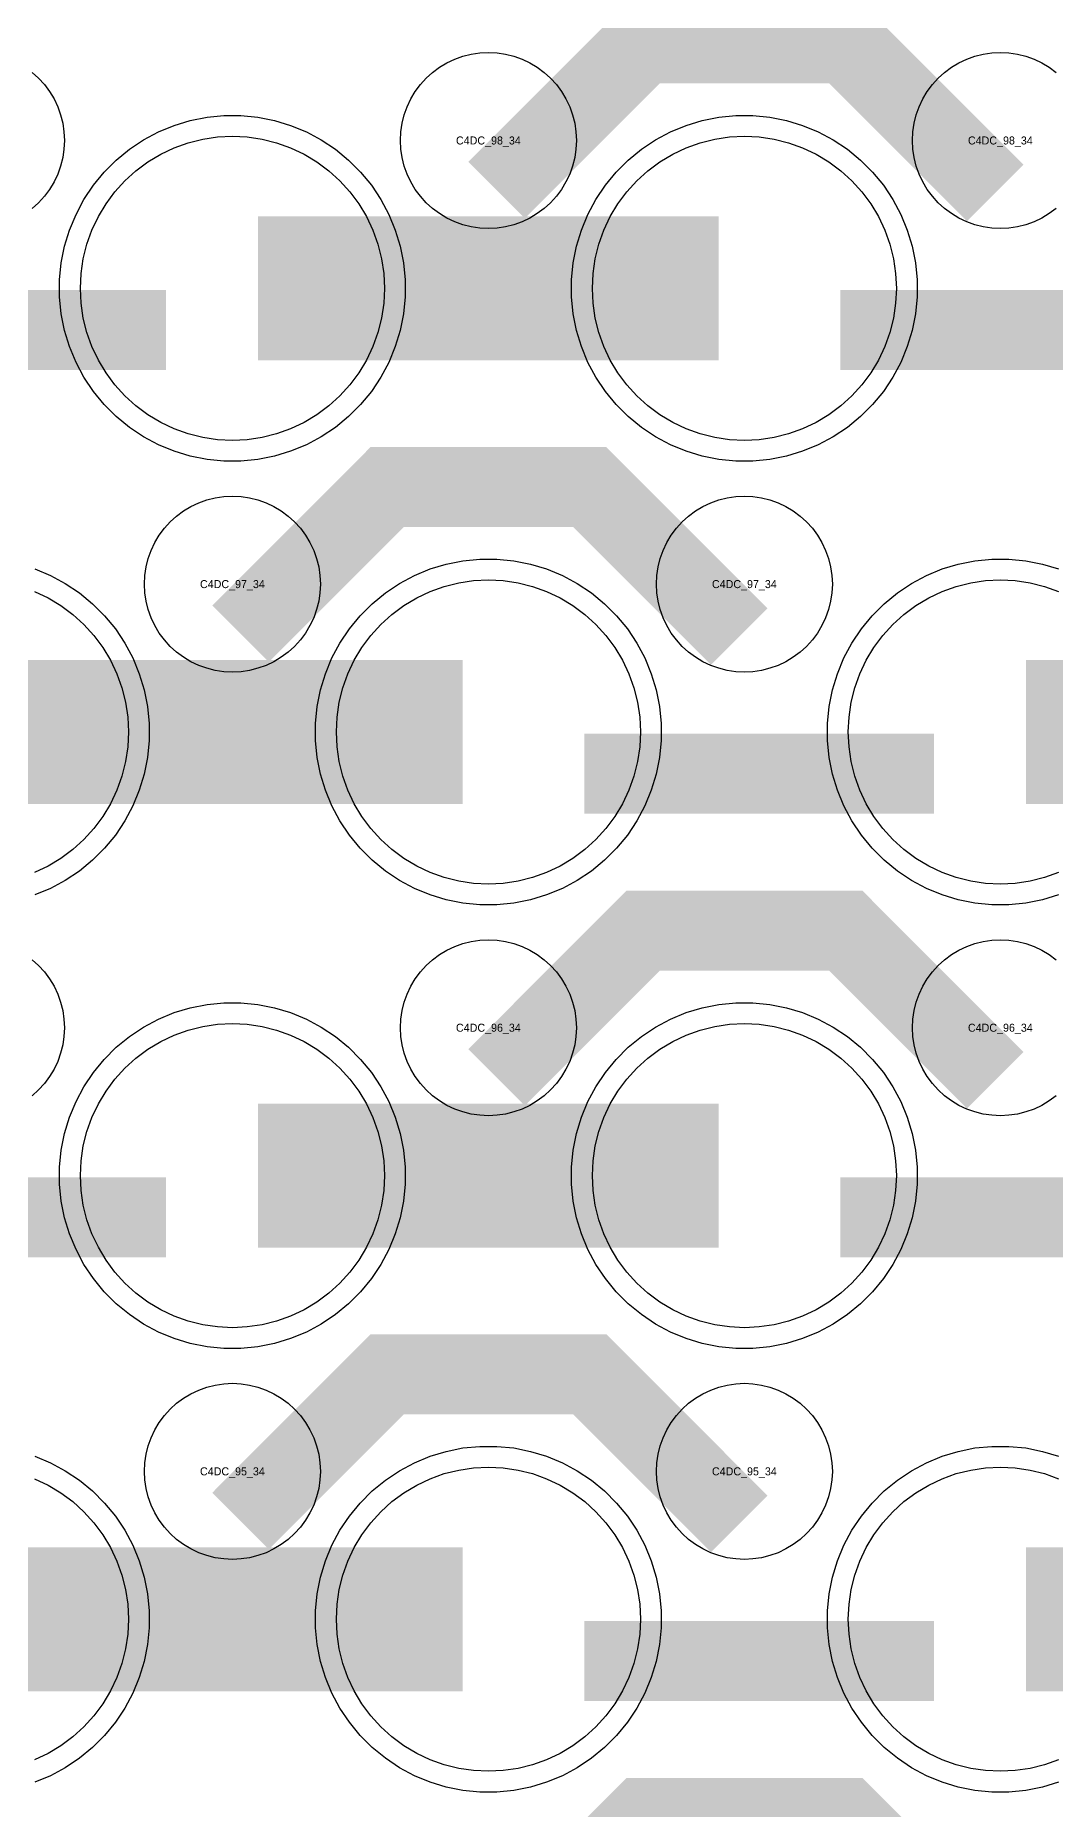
# Model space of a CAD drawing. Extents: x -11880 to 11880, y -14992 to 14992.
# Drawn here: x -1182 to -863, y -1735 to -1181 of the extents above; entities that cross this region are included whole.
import ezdxf
from ezdxf.enums import TextEntityAlignment as Align

# ---------------------------------------------------------------- set-up
doc = ezdxf.new("R2010")
doc.units = 0
doc.header["$MEASUREMENT"] = 0
for name, color, linetype in [('GDS_775_DT_237', 138, 'CONTINUOUS'), ('RDL1_FS', 34, 'CONTINUOUS'), ('RDL_BS', 160, 'CONTINUOUS')]:
    doc.layers.add(name, color=color, linetype=linetype)

msp = doc.modelspace()

# ---------------------------------------------------------------- linework, layer by layer
at = {"layer": 'RDL1_FS'}
for points in [[(-1120, -1307.794), (-1124.657, -1307.565), (-1129.268, -1306.881), (-1133.791, -1305.749), (-1138.181, -1304.177), (-1142.395, -1302.185), (-1146.395, -1299.787), (-1150.14, -1297.009), (-1153.594, -1293.879), (-1156.724, -1290.425), (-1159.502, -1286.68), (-1161.9, -1282.68), (-1163.892, -1278.466), (-1165.464, -1274.076), (-1166.596, -1269.553), (-1167.28, -1264.942), (-1167.509, -1260.285), (-1167.28, -1255.628), (-1166.596, -1251.017), (-1165.464, -1246.494), (-1163.892, -1242.104), (-1161.9, -1237.89), (-1159.502, -1233.89), (-1156.724, -1230.145), (-1153.594, -1226.691), (-1150.14, -1223.561), (-1146.395, -1220.783), (-1142.395, -1218.385), (-1138.181, -1216.393), (-1133.791, -1214.821), (-1129.268, -1213.689), (-1124.657, -1213.005), (-1120, -1212.776), (-1115.343, -1213.005), (-1110.732, -1213.689), (-1106.209, -1214.821), (-1101.819, -1216.393), (-1097.605, -1218.385), (-1093.605, -1220.783), (-1089.86, -1223.561), (-1086.406, -1226.691), (-1083.276, -1230.145), (-1080.498, -1233.89), (-1078.1, -1237.89), (-1076.108, -1242.104), (-1074.536, -1246.494), (-1073.404, -1251.017), (-1072.72, -1255.628), (-1072.491, -1260.285), (-1072.72, -1264.942), (-1073.404, -1269.553), (-1074.536, -1274.076), (-1076.108, -1278.466), (-1078.1, -1282.68), (-1080.498, -1286.68), (-1083.276, -1290.425), (-1086.406, -1293.879), (-1089.86, -1297.009), (-1093.605, -1299.787), (-1097.605, -1302.185), (-1101.819, -1304.177), (-1106.209, -1305.749), (-1110.732, -1306.881), (-1115.343, -1307.565)], [(-960, -1307.794), (-964.657, -1307.565), (-969.268, -1306.881), (-973.791, -1305.749), (-978.181, -1304.177), (-982.395, -1302.185), (-986.395, -1299.787), (-990.14, -1297.009), (-993.594, -1293.879), (-996.724, -1290.425), (-999.502, -1286.68), (-1001.9, -1282.68), (-1003.892, -1278.466), (-1005.464, -1274.076), (-1006.596, -1269.553), (-1007.28, -1264.942), (-1007.509, -1260.285), (-1007.28, -1255.628), (-1006.596, -1251.017), (-1005.464, -1246.494), (-1003.892, -1242.104), (-1001.9, -1237.89), (-999.502, -1233.89), (-996.724, -1230.145), (-993.594, -1226.691), (-990.14, -1223.561), (-986.395, -1220.783), (-982.395, -1218.385), (-978.181, -1216.393), (-973.791, -1214.821), (-969.268, -1213.689), (-964.657, -1213.005), (-960, -1212.776), (-955.343, -1213.005), (-950.732, -1213.689), (-946.209, -1214.821), (-941.819, -1216.393), (-937.605, -1218.385), (-933.605, -1220.783), (-929.86, -1223.561), (-926.406, -1226.691), (-923.276, -1230.145), (-920.498, -1233.89), (-918.1, -1237.89), (-916.108, -1242.104), (-914.536, -1246.494), (-913.404, -1251.017), (-912.72, -1255.628), (-912.491, -1260.285), (-912.72, -1264.942), (-913.404, -1269.553), (-914.536, -1274.076), (-916.108, -1278.466), (-918.1, -1282.68), (-920.498, -1286.68), (-923.276, -1290.425), (-926.406, -1293.879), (-929.86, -1297.009), (-933.605, -1299.787), (-937.605, -1302.185), (-941.819, -1304.177), (-946.209, -1305.749), (-950.732, -1306.881), (-955.343, -1307.565)], [(-1040, -1446.359), (-1044.657, -1446.13), (-1049.268, -1445.446), (-1053.791, -1444.314), (-1058.181, -1442.742), (-1062.395, -1440.75), (-1066.395, -1438.352), (-1070.14, -1435.574), (-1073.594, -1432.444), (-1076.724, -1428.99), (-1079.502, -1425.245), (-1081.9, -1421.245), (-1083.892, -1417.031), (-1085.464, -1412.641), (-1086.596, -1408.118), (-1087.28, -1403.507), (-1087.509, -1398.85), (-1087.28, -1394.193), (-1086.596, -1389.582), (-1085.464, -1385.059), (-1083.892, -1380.669), (-1081.9, -1376.455), (-1079.502, -1372.455), (-1076.724, -1368.71), (-1073.594, -1365.256), (-1070.14, -1362.126), (-1066.395, -1359.348), (-1062.395, -1356.95), (-1058.181, -1354.958), (-1053.791, -1353.386), (-1049.268, -1352.254), (-1044.657, -1351.57), (-1040, -1351.341), (-1035.343, -1351.57), (-1030.732, -1352.254), (-1026.209, -1353.386), (-1021.819, -1354.958), (-1017.605, -1356.95), (-1013.605, -1359.348), (-1009.86, -1362.126), (-1006.406, -1365.256), (-1003.276, -1368.71), (-1000.498, -1372.455), (-998.1, -1376.455), (-996.108, -1380.669), (-994.536, -1385.059), (-993.404, -1389.582), (-992.72, -1394.193), (-992.491, -1398.85), (-992.72, -1403.507), (-993.404, -1408.118), (-994.536, -1412.641), (-996.108, -1417.031), (-998.1, -1421.245), (-1000.498, -1425.245), (-1003.276, -1428.99), (-1006.406, -1432.444), (-1009.86, -1435.574), (-1013.605, -1438.352), (-1017.605, -1440.75), (-1021.819, -1442.742), (-1026.209, -1444.314), (-1030.732, -1445.446), (-1035.343, -1446.13)], [(-1120, -1584.924), (-1124.657, -1584.695), (-1129.268, -1584.011), (-1133.791, -1582.879), (-1138.181, -1581.307), (-1142.395, -1579.315), (-1146.395, -1576.917), (-1150.14, -1574.139), (-1153.594, -1571.009), (-1156.724, -1567.555), (-1159.502, -1563.81), (-1161.9, -1559.81), (-1163.892, -1555.596), (-1165.464, -1551.206), (-1166.596, -1546.683), (-1167.28, -1542.072), (-1167.509, -1537.415), (-1167.28, -1532.758), (-1166.596, -1528.147), (-1165.464, -1523.624), (-1163.892, -1519.234), (-1161.9, -1515.02), (-1159.502, -1511.02), (-1156.724, -1507.275), (-1153.594, -1503.821), (-1150.14, -1500.691), (-1146.395, -1497.913), (-1142.395, -1495.515), (-1138.181, -1493.523), (-1133.791, -1491.951), (-1129.268, -1490.819), (-1124.657, -1490.135), (-1120, -1489.906), (-1115.343, -1490.135), (-1110.732, -1490.819), (-1106.209, -1491.951), (-1101.819, -1493.523), (-1097.605, -1495.515), (-1093.605, -1497.913), (-1089.86, -1500.691), (-1086.406, -1503.821), (-1083.276, -1507.275), (-1080.498, -1511.02), (-1078.1, -1515.02), (-1076.108, -1519.234), (-1074.536, -1523.624), (-1073.404, -1528.147), (-1072.72, -1532.758), (-1072.491, -1537.415), (-1072.72, -1542.072), (-1073.404, -1546.683), (-1074.536, -1551.206), (-1076.108, -1555.596), (-1078.1, -1559.81), (-1080.498, -1563.81), (-1083.276, -1567.555), (-1086.406, -1571.009), (-1089.86, -1574.139), (-1093.605, -1576.917), (-1097.605, -1579.315), (-1101.819, -1581.307), (-1106.209, -1582.879), (-1110.732, -1584.011), (-1115.343, -1584.695)], [(-960, -1584.924), (-964.657, -1584.695), (-969.268, -1584.011), (-973.791, -1582.879), (-978.181, -1581.307), (-982.395, -1579.315), (-986.395, -1576.917), (-990.14, -1574.139), (-993.594, -1571.009), (-996.724, -1567.555), (-999.502, -1563.81), (-1001.9, -1559.81), (-1003.892, -1555.596), (-1005.464, -1551.206), (-1006.596, -1546.683), (-1007.28, -1542.072), (-1007.509, -1537.415), (-1007.28, -1532.758), (-1006.596, -1528.147), (-1005.464, -1523.624), (-1003.892, -1519.234), (-1001.9, -1515.02), (-999.502, -1511.02), (-996.724, -1507.275), (-993.594, -1503.821), (-990.14, -1500.691), (-986.395, -1497.913), (-982.395, -1495.515), (-978.181, -1493.523), (-973.791, -1491.951), (-969.268, -1490.819), (-964.657, -1490.135), (-960, -1489.906), (-955.343, -1490.135), (-950.732, -1490.819), (-946.209, -1491.951), (-941.819, -1493.523), (-937.605, -1495.515), (-933.605, -1497.913), (-929.86, -1500.691), (-926.406, -1503.821), (-923.276, -1507.275), (-920.498, -1511.02), (-918.1, -1515.02), (-916.108, -1519.234), (-914.536, -1523.624), (-913.404, -1528.147), (-912.72, -1532.758), (-912.491, -1537.415), (-912.72, -1542.072), (-913.404, -1546.683), (-914.536, -1551.206), (-916.108, -1555.596), (-918.1, -1559.81), (-920.498, -1563.81), (-923.276, -1567.555), (-926.406, -1571.009), (-929.86, -1574.139), (-933.605, -1576.917), (-937.605, -1579.315), (-941.819, -1581.307), (-946.209, -1582.879), (-950.732, -1584.011), (-955.343, -1584.695)], [(-1040, -1723.489), (-1044.657, -1723.26), (-1049.268, -1722.576), (-1053.791, -1721.444), (-1058.181, -1719.872), (-1062.395, -1717.88), (-1066.395, -1715.482), (-1070.14, -1712.704), (-1073.594, -1709.574), (-1076.724, -1706.12), (-1079.502, -1702.375), (-1081.9, -1698.375), (-1083.892, -1694.161), (-1085.464, -1689.771), (-1086.596, -1685.248), (-1087.28, -1680.637), (-1087.509, -1675.98), (-1087.28, -1671.323), (-1086.596, -1666.712), (-1085.464, -1662.189), (-1083.892, -1657.799), (-1081.9, -1653.585), (-1079.502, -1649.585), (-1076.724, -1645.84), (-1073.594, -1642.386), (-1070.14, -1639.256), (-1066.395, -1636.478), (-1062.395, -1634.08), (-1058.181, -1632.088), (-1053.791, -1630.516), (-1049.268, -1629.384), (-1044.657, -1628.7), (-1040, -1628.471), (-1035.343, -1628.7), (-1030.732, -1629.384), (-1026.209, -1630.516), (-1021.819, -1632.088), (-1017.605, -1634.08), (-1013.605, -1636.478), (-1009.86, -1639.256), (-1006.406, -1642.386), (-1003.276, -1645.84), (-1000.498, -1649.585), (-998.1, -1653.585), (-996.108, -1657.799), (-994.536, -1662.189), (-993.404, -1666.712), (-992.72, -1671.323), (-992.491, -1675.98), (-992.72, -1680.637), (-993.404, -1685.248), (-994.536, -1689.771), (-996.108, -1694.161), (-998.1, -1698.375), (-1000.498, -1702.375), (-1003.276, -1706.12), (-1006.406, -1709.574), (-1009.86, -1712.704), (-1013.605, -1715.482), (-1017.605, -1717.88), (-1021.819, -1719.872), (-1026.209, -1721.444), (-1030.732, -1722.576), (-1035.343, -1723.26)]]:
    msp.add_lwpolyline(points, close=True, dxfattribs=at)
for points in [[(-1111.998, -1260.285, 45, 45, 0), (-1039.998, -1260.285, 45, 45, 0)], [(-1039.998, -1260.285, 45, 45, 0), (-967.998, -1260.285, 45, 45, 0)], [(-1191.998, -1398.85, 45, 45, 0), (-1119.998, -1398.85, 45, 45, 0)], [(-1119.998, -1398.85, 45, 45, 0), (-1047.998, -1398.85, 45, 45, 0)], [(-871.998, -1398.85, 45, 45, 0), (-799.998, -1398.85, 45, 45, 0)], [(-1111.998, -1537.415, 45, 45, 0), (-1039.998, -1537.415, 45, 45, 0)], [(-1039.998, -1537.415, 45, 45, 0), (-967.998, -1537.415, 45, 45, 0)], [(-1191.998, -1675.98, 45, 45, 0), (-1119.998, -1675.98, 45, 45, 0)], [(-1119.998, -1675.98, 45, 45, 0), (-1047.998, -1675.98, 45, 45, 0)], [(-871.998, -1675.98, 45, 45, 0), (-799.998, -1675.98, 45, 45, 0)]]:
    msp.add_lwpolyline(points, format="xyseb", dxfattribs=at)
for points in [[(-861.819, -1442.742), (-866.209, -1444.314), (-870.732, -1445.446), (-875.343, -1446.13), (-880, -1446.359), (-884.657, -1446.13), (-889.268, -1445.446), (-893.791, -1444.314), (-898.181, -1442.742), (-902.395, -1440.75), (-906.395, -1438.352), (-910.14, -1435.574), (-913.594, -1432.444), (-916.724, -1428.99), (-919.502, -1425.245), (-921.9, -1421.245), (-923.892, -1417.031), (-925.464, -1412.641), (-926.596, -1408.118), (-927.28, -1403.507), (-927.509, -1398.85), (-927.28, -1394.193), (-926.596, -1389.582), (-925.464, -1385.059), (-923.892, -1380.669), (-921.9, -1376.455), (-919.502, -1372.455), (-916.724, -1368.71), (-913.594, -1365.256), (-910.14, -1362.126), (-906.395, -1359.348), (-902.395, -1356.95), (-898.181, -1354.958), (-893.791, -1353.386), (-889.268, -1352.254), (-884.657, -1351.57), (-880, -1351.341), (-875.343, -1351.57), (-870.732, -1352.254), (-866.209, -1353.386), (-861.819, -1354.958)], [(-1181.819, -1354.958), (-1177.605, -1356.95), (-1173.605, -1359.348), (-1169.86, -1362.126), (-1166.406, -1365.256), (-1163.276, -1368.71), (-1160.498, -1372.455), (-1158.1, -1376.455), (-1156.108, -1380.669), (-1154.536, -1385.059), (-1153.404, -1389.582), (-1152.72, -1394.193), (-1152.491, -1398.85), (-1152.72, -1403.507), (-1153.404, -1408.118), (-1154.536, -1412.641), (-1156.108, -1417.031), (-1158.1, -1421.245), (-1160.498, -1425.245), (-1163.276, -1428.99), (-1166.406, -1432.444), (-1169.86, -1435.574), (-1173.605, -1438.352), (-1177.605, -1440.75), (-1181.819, -1442.742)], [(-861.819, -1719.872), (-866.209, -1721.444), (-870.732, -1722.576), (-875.343, -1723.26), (-880, -1723.489), (-884.657, -1723.26), (-889.268, -1722.576), (-893.791, -1721.444), (-898.181, -1719.872), (-902.395, -1717.88), (-906.395, -1715.482), (-910.14, -1712.704), (-913.594, -1709.574), (-916.724, -1706.12), (-919.502, -1702.375), (-921.9, -1698.375), (-923.892, -1694.161), (-925.464, -1689.771), (-926.596, -1685.248), (-927.28, -1680.637), (-927.509, -1675.98), (-927.28, -1671.323), (-926.596, -1666.712), (-925.464, -1662.189), (-923.892, -1657.799), (-921.9, -1653.585), (-919.502, -1649.585), (-916.724, -1645.84), (-913.594, -1642.386), (-910.14, -1639.256), (-906.395, -1636.478), (-902.395, -1634.08), (-898.181, -1632.088), (-893.791, -1630.516), (-889.268, -1629.384), (-884.657, -1628.7), (-880, -1628.471), (-875.343, -1628.7), (-870.732, -1629.384), (-866.209, -1630.516), (-861.819, -1632.088)], [(-1181.819, -1632.088), (-1177.605, -1634.08), (-1173.605, -1636.478), (-1169.86, -1639.256), (-1166.406, -1642.386), (-1163.276, -1645.84), (-1160.498, -1649.585), (-1158.1, -1653.585), (-1156.108, -1657.799), (-1154.536, -1662.189), (-1153.404, -1666.712), (-1152.72, -1671.323), (-1152.491, -1675.98), (-1152.72, -1680.637), (-1153.404, -1685.248), (-1154.536, -1689.771), (-1156.108, -1694.161), (-1158.1, -1698.375), (-1160.498, -1702.375), (-1163.276, -1706.12), (-1166.406, -1709.574), (-1169.86, -1712.704), (-1173.605, -1715.482), (-1177.605, -1717.88), (-1181.819, -1719.872)]]:
    msp.add_lwpolyline(points, dxfattribs=at)
at = {"layer": 'RDL_BS'}
for points in [[(-1037.438, -1229.599, 25, 25, 0), (-991.623, -1183.784, 25, 25, 0), (-958.07, -1183.784, 25, 25, 0)], [(-881.599, -1230.498, 25, 25, 0), (-928.313, -1183.784, 25, 25, 0), (-958.071, -1183.784, 25, 25, 0)], [(-1249.984, -1273.298, 25, 25, 0), (-1140.719, -1273.298, 25, 25, 0)], [(-929.984, -1273.298, 25, 25, 0), (-820.719, -1273.298, 25, 25, 0)], [(-1117.438, -1368.164, 25, 25, 0), (-1071.623, -1322.349, 25, 25, 0), (-1038.07, -1322.349, 25, 25, 0)], [(-961.599, -1369.063, 25, 25, 0), (-1008.313, -1322.349, 25, 25, 0), (-1038.071, -1322.349, 25, 25, 0)], [(-1009.984, -1411.863, 25, 25, 0), (-900.719, -1411.863, 25, 25, 0)], [(-1037.438, -1506.729, 25, 25, 0), (-991.623, -1460.914, 25, 25, 0), (-958.07, -1460.914, 25, 25, 0)], [(-881.599, -1507.628, 25, 25, 0), (-928.313, -1460.914, 25, 25, 0), (-958.071, -1460.914, 25, 25, 0)], [(-1249.984, -1550.428, 25, 25, 0), (-1140.719, -1550.428, 25, 25, 0)], [(-929.984, -1550.428, 25, 25, 0), (-820.719, -1550.428, 25, 25, 0)], [(-1117.438, -1645.294, 25, 25, 0), (-1071.623, -1599.479, 25, 25, 0), (-1038.07, -1599.479, 25, 25, 0)], [(-961.599, -1646.193, 25, 25, 0), (-1008.313, -1599.479, 25, 25, 0), (-1038.071, -1599.479, 25, 25, 0)], [(-1009.984, -1688.993, 25, 25, 0), (-900.719, -1688.993, 25, 25, 0)], [(-1037.438, -1783.854, 25, 25, 0), (-991.623, -1738.039, 25, 25, 0), (-958.07, -1738.039, 25, 25, 0)], [(-881.599, -1784.753, 25, 25, 0), (-928.313, -1738.039, 25, 25, 0), (-958.071, -1738.039, 25, 25, 0)]]:
    msp.add_lwpolyline(points, format="xyseb", dxfattribs=at)
for points in [[(-1040, -1241.591), (-1042.693, -1241.459), (-1045.365, -1241.063), (-1047.984, -1240.406), (-1050.519, -1239.499), (-1052.956, -1238.347), (-1055.28, -1236.954), (-1057.443, -1235.351), (-1059.442, -1233.539), (-1061.254, -1231.54), (-1062.857, -1229.377), (-1064.25, -1227.053), (-1065.402, -1224.616), (-1066.309, -1222.081), (-1066.966, -1219.462), (-1067.362, -1216.79), (-1067.494, -1214.097), (-1067.362, -1211.404), (-1066.966, -1208.732), (-1066.309, -1206.113), (-1065.402, -1203.578), (-1064.25, -1201.141), (-1062.857, -1198.817), (-1061.254, -1196.654), (-1059.442, -1194.655), (-1057.443, -1192.843), (-1055.28, -1191.24), (-1052.956, -1189.847), (-1050.519, -1188.695), (-1047.984, -1187.788), (-1045.365, -1187.131), (-1042.693, -1186.735), (-1040, -1186.603), (-1037.307, -1186.735), (-1034.635, -1187.131), (-1032.016, -1187.788), (-1029.481, -1188.695), (-1027.044, -1189.847), (-1024.72, -1191.24), (-1022.557, -1192.843), (-1020.558, -1194.655), (-1018.746, -1196.654), (-1017.143, -1198.817), (-1015.75, -1201.141), (-1014.598, -1203.578), (-1013.691, -1206.113), (-1013.034, -1208.732), (-1012.638, -1211.404), (-1012.506, -1214.097), (-1012.638, -1216.79), (-1013.034, -1219.462), (-1013.691, -1222.081), (-1014.598, -1224.616), (-1015.75, -1227.053), (-1017.143, -1229.377), (-1018.746, -1231.54), (-1020.558, -1233.539), (-1022.557, -1235.351), (-1024.72, -1236.954), (-1027.044, -1238.347), (-1029.481, -1239.499), (-1032.016, -1240.406), (-1034.635, -1241.063), (-1037.307, -1241.459)], [(-1122.644, -1314.285), (-1127.938, -1313.768), (-1133.165, -1312.722), (-1138.205, -1311.191), (-1143.115, -1309.16), (-1147.777, -1306.668), (-1152.191, -1303.721), (-1156.292, -1300.359), (-1160.074, -1296.577), (-1163.436, -1292.476), (-1166.383, -1288.062), (-1168.875, -1283.4), (-1170.906, -1278.49), (-1172.437, -1273.45), (-1173.483, -1268.223), (-1174, -1262.929), (-1174, -1257.641), (-1173.483, -1252.347), (-1172.437, -1247.12), (-1170.906, -1242.08), (-1168.875, -1237.17), (-1166.383, -1232.508), (-1163.436, -1228.094), (-1160.074, -1223.993), (-1156.292, -1220.211), (-1152.191, -1216.849), (-1147.777, -1213.902), (-1143.115, -1211.41), (-1138.205, -1209.379), (-1133.165, -1207.848), (-1127.938, -1206.802), (-1122.644, -1206.285), (-1117.356, -1206.285), (-1112.062, -1206.802), (-1106.835, -1207.848), (-1101.795, -1209.379), (-1096.885, -1211.41), (-1092.223, -1213.902), (-1087.809, -1216.849), (-1083.708, -1220.211), (-1079.926, -1223.993), (-1076.564, -1228.094), (-1073.617, -1232.508), (-1071.125, -1237.17), (-1069.094, -1242.08), (-1067.563, -1247.12), (-1066.517, -1252.347), (-1066, -1257.641), (-1066, -1262.929), (-1066.517, -1268.223), (-1067.563, -1273.45), (-1069.094, -1278.49), (-1071.125, -1283.4), (-1073.617, -1288.062), (-1076.564, -1292.476), (-1079.926, -1296.577), (-1083.708, -1300.359), (-1087.809, -1303.721), (-1092.223, -1306.668), (-1096.885, -1309.16), (-1101.795, -1311.191), (-1106.835, -1312.722), (-1112.062, -1313.768), (-1117.356, -1314.285)], [(-962.644, -1314.285), (-967.938, -1313.768), (-973.165, -1312.722), (-978.205, -1311.191), (-983.115, -1309.16), (-987.777, -1306.668), (-992.191, -1303.721), (-996.292, -1300.359), (-1000.074, -1296.577), (-1003.436, -1292.476), (-1006.383, -1288.062), (-1008.875, -1283.4), (-1010.906, -1278.49), (-1012.437, -1273.45), (-1013.483, -1268.223), (-1014, -1262.929), (-1014, -1257.641), (-1013.483, -1252.347), (-1012.437, -1247.12), (-1010.906, -1242.08), (-1008.875, -1237.17), (-1006.383, -1232.508), (-1003.436, -1228.094), (-1000.074, -1223.993), (-996.292, -1220.211), (-992.191, -1216.849), (-987.777, -1213.902), (-983.115, -1211.41), (-978.205, -1209.379), (-973.165, -1207.848), (-967.938, -1206.802), (-962.644, -1206.285), (-957.356, -1206.285), (-952.062, -1206.802), (-946.835, -1207.848), (-941.795, -1209.379), (-936.885, -1211.41), (-932.223, -1213.902), (-927.809, -1216.849), (-923.708, -1220.211), (-919.926, -1223.993), (-916.564, -1228.094), (-913.617, -1232.508), (-911.125, -1237.17), (-909.094, -1242.08), (-907.563, -1247.12), (-906.517, -1252.347), (-906, -1257.641), (-906, -1262.929), (-906.517, -1268.223), (-907.563, -1273.45), (-909.094, -1278.49), (-911.125, -1283.4), (-913.617, -1288.062), (-916.564, -1292.476), (-919.926, -1296.577), (-923.708, -1300.359), (-927.809, -1303.721), (-932.223, -1306.668), (-936.885, -1309.16), (-941.795, -1311.191), (-946.835, -1312.722), (-952.062, -1313.768), (-957.356, -1314.285)], [(-1120, -1380.156), (-1122.693, -1380.024), (-1125.365, -1379.628), (-1127.984, -1378.971), (-1130.519, -1378.064), (-1132.956, -1376.912), (-1135.28, -1375.519), (-1137.443, -1373.916), (-1139.442, -1372.104), (-1141.254, -1370.105), (-1142.857, -1367.942), (-1144.25, -1365.618), (-1145.402, -1363.181), (-1146.309, -1360.646), (-1146.966, -1358.027), (-1147.362, -1355.355), (-1147.494, -1352.662), (-1147.362, -1349.969), (-1146.966, -1347.297), (-1146.309, -1344.678), (-1145.402, -1342.143), (-1144.25, -1339.706), (-1142.857, -1337.382), (-1141.254, -1335.219), (-1139.442, -1333.22), (-1137.443, -1331.408), (-1135.28, -1329.805), (-1132.956, -1328.412), (-1130.519, -1327.26), (-1127.984, -1326.353), (-1125.365, -1325.696), (-1122.693, -1325.3), (-1120, -1325.168), (-1117.307, -1325.3), (-1114.635, -1325.696), (-1112.016, -1326.353), (-1109.481, -1327.26), (-1107.044, -1328.412), (-1104.72, -1329.805), (-1102.557, -1331.408), (-1100.558, -1333.22), (-1098.746, -1335.219), (-1097.143, -1337.382), (-1095.75, -1339.706), (-1094.598, -1342.143), (-1093.691, -1344.678), (-1093.034, -1347.297), (-1092.638, -1349.969), (-1092.506, -1352.662), (-1092.638, -1355.355), (-1093.034, -1358.027), (-1093.691, -1360.646), (-1094.598, -1363.181), (-1095.75, -1365.618), (-1097.143, -1367.942), (-1098.746, -1370.105), (-1100.558, -1372.104), (-1102.557, -1373.916), (-1104.72, -1375.519), (-1107.044, -1376.912), (-1109.481, -1378.064), (-1112.016, -1378.971), (-1114.635, -1379.628), (-1117.307, -1380.024)], [(-960, -1380.156), (-962.693, -1380.024), (-965.365, -1379.628), (-967.984, -1378.971), (-970.519, -1378.064), (-972.956, -1376.912), (-975.28, -1375.519), (-977.443, -1373.916), (-979.442, -1372.104), (-981.254, -1370.105), (-982.857, -1367.942), (-984.25, -1365.618), (-985.402, -1363.181), (-986.309, -1360.646), (-986.966, -1358.027), (-987.362, -1355.355), (-987.494, -1352.662), (-987.362, -1349.969), (-986.966, -1347.297), (-986.309, -1344.678), (-985.402, -1342.143), (-984.25, -1339.706), (-982.857, -1337.382), (-981.254, -1335.219), (-979.442, -1333.22), (-977.443, -1331.408), (-975.28, -1329.805), (-972.956, -1328.412), (-970.519, -1327.26), (-967.984, -1326.353), (-965.365, -1325.696), (-962.693, -1325.3), (-960, -1325.168), (-957.307, -1325.3), (-954.635, -1325.696), (-952.016, -1326.353), (-949.481, -1327.26), (-947.044, -1328.412), (-944.72, -1329.805), (-942.557, -1331.408), (-940.558, -1333.22), (-938.746, -1335.219), (-937.143, -1337.382), (-935.75, -1339.706), (-934.598, -1342.143), (-933.691, -1344.678), (-933.034, -1347.297), (-932.638, -1349.969), (-932.506, -1352.662), (-932.638, -1355.355), (-933.034, -1358.027), (-933.691, -1360.646), (-934.598, -1363.181), (-935.75, -1365.618), (-937.143, -1367.942), (-938.746, -1370.105), (-940.558, -1372.104), (-942.557, -1373.916), (-944.72, -1375.519), (-947.044, -1376.912), (-949.481, -1378.064), (-952.016, -1378.971), (-954.635, -1379.628), (-957.307, -1380.024)], [(-1042.644, -1452.85), (-1047.938, -1452.333), (-1053.165, -1451.287), (-1058.205, -1449.756), (-1063.115, -1447.725), (-1067.777, -1445.233), (-1072.191, -1442.286), (-1076.292, -1438.924), (-1080.074, -1435.142), (-1083.436, -1431.041), (-1086.383, -1426.627), (-1088.875, -1421.965), (-1090.906, -1417.055), (-1092.437, -1412.015), (-1093.483, -1406.788), (-1094, -1401.494), (-1094, -1396.206), (-1093.483, -1390.912), (-1092.437, -1385.685), (-1090.906, -1380.645), (-1088.875, -1375.735), (-1086.383, -1371.073), (-1083.436, -1366.659), (-1080.074, -1362.558), (-1076.292, -1358.776), (-1072.191, -1355.414), (-1067.777, -1352.467), (-1063.115, -1349.975), (-1058.205, -1347.944), (-1053.165, -1346.413), (-1047.938, -1345.367), (-1042.644, -1344.85), (-1037.356, -1344.85), (-1032.062, -1345.367), (-1026.835, -1346.413), (-1021.795, -1347.944), (-1016.885, -1349.975), (-1012.223, -1352.467), (-1007.809, -1355.414), (-1003.708, -1358.776), (-999.926, -1362.558), (-996.564, -1366.659), (-993.617, -1371.073), (-991.125, -1375.735), (-989.094, -1380.645), (-987.563, -1385.685), (-986.517, -1390.912), (-986, -1396.206), (-986, -1401.494), (-986.517, -1406.788), (-987.563, -1412.015), (-989.094, -1417.055), (-991.125, -1421.965), (-993.617, -1426.627), (-996.564, -1431.041), (-999.926, -1435.142), (-1003.708, -1438.924), (-1007.809, -1442.286), (-1012.223, -1445.233), (-1016.885, -1447.725), (-1021.795, -1449.756), (-1026.835, -1451.287), (-1032.062, -1452.333), (-1037.356, -1452.85)], [(-1040, -1518.721), (-1042.693, -1518.589), (-1045.365, -1518.193), (-1047.984, -1517.536), (-1050.519, -1516.629), (-1052.956, -1515.477), (-1055.28, -1514.084), (-1057.443, -1512.481), (-1059.442, -1510.669), (-1061.254, -1508.67), (-1062.857, -1506.507), (-1064.25, -1504.183), (-1065.402, -1501.746), (-1066.309, -1499.211), (-1066.966, -1496.592), (-1067.362, -1493.92), (-1067.494, -1491.227), (-1067.362, -1488.534), (-1066.966, -1485.862), (-1066.309, -1483.243), (-1065.402, -1480.708), (-1064.25, -1478.271), (-1062.857, -1475.947), (-1061.254, -1473.784), (-1059.442, -1471.785), (-1057.443, -1469.973), (-1055.28, -1468.37), (-1052.956, -1466.977), (-1050.519, -1465.825), (-1047.984, -1464.918), (-1045.365, -1464.261), (-1042.693, -1463.865), (-1040, -1463.733), (-1037.307, -1463.865), (-1034.635, -1464.261), (-1032.016, -1464.918), (-1029.481, -1465.825), (-1027.044, -1466.977), (-1024.72, -1468.37), (-1022.557, -1469.973), (-1020.558, -1471.785), (-1018.746, -1473.784), (-1017.143, -1475.947), (-1015.75, -1478.271), (-1014.598, -1480.708), (-1013.691, -1483.243), (-1013.034, -1485.862), (-1012.638, -1488.534), (-1012.506, -1491.227), (-1012.638, -1493.92), (-1013.034, -1496.592), (-1013.691, -1499.211), (-1014.598, -1501.746), (-1015.75, -1504.183), (-1017.143, -1506.507), (-1018.746, -1508.67), (-1020.558, -1510.669), (-1022.557, -1512.481), (-1024.72, -1514.084), (-1027.044, -1515.477), (-1029.481, -1516.629), (-1032.016, -1517.536), (-1034.635, -1518.193), (-1037.307, -1518.589)], [(-1122.644, -1591.415), (-1127.938, -1590.898), (-1133.165, -1589.852), (-1138.205, -1588.321), (-1143.115, -1586.29), (-1147.777, -1583.798), (-1152.191, -1580.851), (-1156.292, -1577.489), (-1160.074, -1573.707), (-1163.436, -1569.606), (-1166.383, -1565.192), (-1168.875, -1560.53), (-1170.906, -1555.62), (-1172.437, -1550.58), (-1173.483, -1545.353), (-1174, -1540.059), (-1174, -1534.771), (-1173.483, -1529.477), (-1172.437, -1524.25), (-1170.906, -1519.21), (-1168.875, -1514.3), (-1166.383, -1509.638), (-1163.436, -1505.224), (-1160.074, -1501.123), (-1156.292, -1497.341), (-1152.191, -1493.979), (-1147.777, -1491.032), (-1143.115, -1488.54), (-1138.205, -1486.509), (-1133.165, -1484.978), (-1127.938, -1483.932), (-1122.644, -1483.415), (-1117.356, -1483.415), (-1112.062, -1483.932), (-1106.835, -1484.978), (-1101.795, -1486.509), (-1096.885, -1488.54), (-1092.223, -1491.032), (-1087.809, -1493.979), (-1083.708, -1497.341), (-1079.926, -1501.123), (-1076.564, -1505.224), (-1073.617, -1509.638), (-1071.125, -1514.3), (-1069.094, -1519.21), (-1067.563, -1524.25), (-1066.517, -1529.477), (-1066, -1534.771), (-1066, -1540.059), (-1066.517, -1545.353), (-1067.563, -1550.58), (-1069.094, -1555.62), (-1071.125, -1560.53), (-1073.617, -1565.192), (-1076.564, -1569.606), (-1079.926, -1573.707), (-1083.708, -1577.489), (-1087.809, -1580.851), (-1092.223, -1583.798), (-1096.885, -1586.29), (-1101.795, -1588.321), (-1106.835, -1589.852), (-1112.062, -1590.898), (-1117.356, -1591.415)], [(-962.644, -1591.415), (-967.938, -1590.898), (-973.165, -1589.852), (-978.205, -1588.321), (-983.115, -1586.29), (-987.777, -1583.798), (-992.191, -1580.851), (-996.292, -1577.489), (-1000.074, -1573.707), (-1003.436, -1569.606), (-1006.383, -1565.192), (-1008.875, -1560.53), (-1010.906, -1555.62), (-1012.437, -1550.58), (-1013.483, -1545.353), (-1014, -1540.059), (-1014, -1534.771), (-1013.483, -1529.477), (-1012.437, -1524.25), (-1010.906, -1519.21), (-1008.875, -1514.3), (-1006.383, -1509.638), (-1003.436, -1505.224), (-1000.074, -1501.123), (-996.292, -1497.341), (-992.191, -1493.979), (-987.777, -1491.032), (-983.115, -1488.54), (-978.205, -1486.509), (-973.165, -1484.978), (-967.938, -1483.932), (-962.644, -1483.415), (-957.356, -1483.415), (-952.062, -1483.932), (-946.835, -1484.978), (-941.795, -1486.509), (-936.885, -1488.54), (-932.223, -1491.032), (-927.809, -1493.979), (-923.708, -1497.341), (-919.926, -1501.123), (-916.564, -1505.224), (-913.617, -1509.638), (-911.125, -1514.3), (-909.094, -1519.21), (-907.563, -1524.25), (-906.517, -1529.477), (-906, -1534.771), (-906, -1540.059), (-906.517, -1545.353), (-907.563, -1550.58), (-909.094, -1555.62), (-911.125, -1560.53), (-913.617, -1565.192), (-916.564, -1569.606), (-919.926, -1573.707), (-923.708, -1577.489), (-927.809, -1580.851), (-932.223, -1583.798), (-936.885, -1586.29), (-941.795, -1588.321), (-946.835, -1589.852), (-952.062, -1590.898), (-957.356, -1591.415)], [(-1120, -1657.286), (-1122.693, -1657.154), (-1125.365, -1656.758), (-1127.984, -1656.101), (-1130.519, -1655.194), (-1132.956, -1654.042), (-1135.28, -1652.649), (-1137.443, -1651.046), (-1139.442, -1649.234), (-1141.254, -1647.235), (-1142.857, -1645.072), (-1144.25, -1642.748), (-1145.402, -1640.311), (-1146.309, -1637.776), (-1146.966, -1635.157), (-1147.362, -1632.485), (-1147.494, -1629.792), (-1147.362, -1627.099), (-1146.966, -1624.427), (-1146.309, -1621.808), (-1145.402, -1619.273), (-1144.25, -1616.836), (-1142.857, -1614.512), (-1141.254, -1612.349), (-1139.442, -1610.35), (-1137.443, -1608.538), (-1135.28, -1606.935), (-1132.956, -1605.542), (-1130.519, -1604.39), (-1127.984, -1603.483), (-1125.365, -1602.826), (-1122.693, -1602.43), (-1120, -1602.298), (-1117.307, -1602.43), (-1114.635, -1602.826), (-1112.016, -1603.483), (-1109.481, -1604.39), (-1107.044, -1605.542), (-1104.72, -1606.935), (-1102.557, -1608.538), (-1100.558, -1610.35), (-1098.746, -1612.349), (-1097.143, -1614.512), (-1095.75, -1616.836), (-1094.598, -1619.273), (-1093.691, -1621.808), (-1093.034, -1624.427), (-1092.638, -1627.099), (-1092.506, -1629.792), (-1092.638, -1632.485), (-1093.034, -1635.157), (-1093.691, -1637.776), (-1094.598, -1640.311), (-1095.75, -1642.748), (-1097.143, -1645.072), (-1098.746, -1647.235), (-1100.558, -1649.234), (-1102.557, -1651.046), (-1104.72, -1652.649), (-1107.044, -1654.042), (-1109.481, -1655.194), (-1112.016, -1656.101), (-1114.635, -1656.758), (-1117.307, -1657.154)], [(-960, -1657.286), (-962.693, -1657.154), (-965.365, -1656.758), (-967.984, -1656.101), (-970.519, -1655.194), (-972.956, -1654.042), (-975.28, -1652.649), (-977.443, -1651.046), (-979.442, -1649.234), (-981.254, -1647.235), (-982.857, -1645.072), (-984.25, -1642.748), (-985.402, -1640.311), (-986.309, -1637.776), (-986.966, -1635.157), (-987.362, -1632.485), (-987.494, -1629.792), (-987.362, -1627.099), (-986.966, -1624.427), (-986.309, -1621.808), (-985.402, -1619.273), (-984.25, -1616.836), (-982.857, -1614.512), (-981.254, -1612.349), (-979.442, -1610.35), (-977.443, -1608.538), (-975.28, -1606.935), (-972.956, -1605.542), (-970.519, -1604.39), (-967.984, -1603.483), (-965.365, -1602.826), (-962.693, -1602.43), (-960, -1602.298), (-957.307, -1602.43), (-954.635, -1602.826), (-952.016, -1603.483), (-949.481, -1604.39), (-947.044, -1605.542), (-944.72, -1606.935), (-942.557, -1608.538), (-940.558, -1610.35), (-938.746, -1612.349), (-937.143, -1614.512), (-935.75, -1616.836), (-934.598, -1619.273), (-933.691, -1621.808), (-933.034, -1624.427), (-932.638, -1627.099), (-932.506, -1629.792), (-932.638, -1632.485), (-933.034, -1635.157), (-933.691, -1637.776), (-934.598, -1640.311), (-935.75, -1642.748), (-937.143, -1645.072), (-938.746, -1647.235), (-940.558, -1649.234), (-942.557, -1651.046), (-944.72, -1652.649), (-947.044, -1654.042), (-949.481, -1655.194), (-952.016, -1656.101), (-954.635, -1656.758), (-957.307, -1657.154)], [(-1042.644, -1729.98), (-1047.938, -1729.463), (-1053.165, -1728.417), (-1058.205, -1726.886), (-1063.115, -1724.855), (-1067.777, -1722.363), (-1072.191, -1719.416), (-1076.292, -1716.054), (-1080.074, -1712.272), (-1083.436, -1708.171), (-1086.383, -1703.757), (-1088.875, -1699.095), (-1090.906, -1694.185), (-1092.437, -1689.145), (-1093.483, -1683.918), (-1094, -1678.624), (-1094, -1673.336), (-1093.483, -1668.042), (-1092.437, -1662.815), (-1090.906, -1657.775), (-1088.875, -1652.865), (-1086.383, -1648.203), (-1083.436, -1643.789), (-1080.074, -1639.688), (-1076.292, -1635.906), (-1072.191, -1632.544), (-1067.777, -1629.597), (-1063.115, -1627.105), (-1058.205, -1625.074), (-1053.165, -1623.543), (-1047.938, -1622.497), (-1042.644, -1621.98), (-1037.356, -1621.98), (-1032.062, -1622.497), (-1026.835, -1623.543), (-1021.795, -1625.074), (-1016.885, -1627.105), (-1012.223, -1629.597), (-1007.809, -1632.544), (-1003.708, -1635.906), (-999.926, -1639.688), (-996.564, -1643.789), (-993.617, -1648.203), (-991.125, -1652.865), (-989.094, -1657.775), (-987.563, -1662.815), (-986.517, -1668.042), (-986, -1673.336), (-986, -1678.624), (-986.517, -1683.918), (-987.563, -1689.145), (-989.094, -1694.185), (-991.125, -1699.095), (-993.617, -1703.757), (-996.564, -1708.171), (-999.926, -1712.272), (-1003.708, -1716.054), (-1007.809, -1719.416), (-1012.223, -1722.363), (-1016.885, -1724.855), (-1021.795, -1726.886), (-1026.835, -1728.417), (-1032.062, -1729.463), (-1037.356, -1729.98)]]:
    msp.add_lwpolyline(points, close=True, dxfattribs=at)
for points in [[(-862.557, -1235.351), (-864.72, -1236.954), (-867.044, -1238.347), (-869.481, -1239.499), (-872.016, -1240.406), (-874.635, -1241.063), (-877.307, -1241.459), (-880, -1241.591), (-882.693, -1241.459), (-885.365, -1241.063), (-887.984, -1240.406), (-890.519, -1239.499), (-892.956, -1238.347), (-895.28, -1236.954), (-897.443, -1235.351), (-899.442, -1233.539), (-901.254, -1231.54), (-902.857, -1229.377), (-904.25, -1227.053), (-905.402, -1224.616), (-906.309, -1222.081), (-906.966, -1219.462), (-907.362, -1216.79), (-907.494, -1214.097), (-907.362, -1211.404), (-906.966, -1208.732), (-906.309, -1206.113), (-905.402, -1203.578), (-904.25, -1201.141), (-902.857, -1198.817), (-901.254, -1196.654), (-899.442, -1194.655), (-897.443, -1192.843), (-895.28, -1191.24), (-892.956, -1189.847), (-890.519, -1188.695), (-887.984, -1187.788), (-885.365, -1187.131), (-882.693, -1186.735), (-880, -1186.603), (-877.307, -1186.735), (-874.635, -1187.131), (-872.016, -1187.788), (-869.481, -1188.695), (-867.044, -1189.847), (-864.72, -1191.24), (-862.557, -1192.843)], [(-1182.557, -1192.843), (-1180.558, -1194.655), (-1178.746, -1196.654), (-1177.143, -1198.817), (-1175.75, -1201.141), (-1174.598, -1203.578), (-1173.691, -1206.113), (-1173.034, -1208.732), (-1172.638, -1211.404), (-1172.506, -1214.097), (-1172.638, -1216.79), (-1173.034, -1219.462), (-1173.691, -1222.081), (-1174.598, -1224.616), (-1175.75, -1227.053), (-1177.143, -1229.377), (-1178.746, -1231.54), (-1180.558, -1233.539), (-1182.557, -1235.351)], [(-861.795, -1449.756), (-866.835, -1451.287), (-872.062, -1452.333), (-877.356, -1452.85), (-882.644, -1452.85), (-887.938, -1452.333), (-893.165, -1451.287), (-898.205, -1449.756), (-903.115, -1447.725), (-907.777, -1445.233), (-912.191, -1442.286), (-916.292, -1438.924), (-920.074, -1435.142), (-923.436, -1431.041), (-926.383, -1426.627), (-928.875, -1421.965), (-930.906, -1417.055), (-932.437, -1412.015), (-933.483, -1406.788), (-934, -1401.494), (-934, -1396.206), (-933.483, -1390.912), (-932.437, -1385.685), (-930.906, -1380.645), (-928.875, -1375.735), (-926.383, -1371.073), (-923.436, -1366.659), (-920.074, -1362.558), (-916.292, -1358.776), (-912.191, -1355.414), (-907.777, -1352.467), (-903.115, -1349.975), (-898.205, -1347.944), (-893.165, -1346.413), (-887.938, -1345.367), (-882.644, -1344.85), (-877.356, -1344.85), (-872.062, -1345.367), (-866.835, -1346.413), (-861.795, -1347.944)], [(-1181.795, -1347.944), (-1176.885, -1349.975), (-1172.223, -1352.467), (-1167.809, -1355.414), (-1163.708, -1358.776), (-1159.926, -1362.558), (-1156.564, -1366.659), (-1153.617, -1371.073), (-1151.125, -1375.735), (-1149.094, -1380.645), (-1147.563, -1385.685), (-1146.517, -1390.912), (-1146, -1396.206), (-1146, -1401.494), (-1146.517, -1406.788), (-1147.563, -1412.015), (-1149.094, -1417.055), (-1151.125, -1421.965), (-1153.617, -1426.627), (-1156.564, -1431.041), (-1159.926, -1435.142), (-1163.708, -1438.924), (-1167.809, -1442.286), (-1172.223, -1445.233), (-1176.885, -1447.725), (-1181.795, -1449.756)], [(-862.557, -1512.481), (-864.72, -1514.084), (-867.044, -1515.477), (-869.481, -1516.629), (-872.016, -1517.536), (-874.635, -1518.193), (-877.307, -1518.589), (-880, -1518.721), (-882.693, -1518.589), (-885.365, -1518.193), (-887.984, -1517.536), (-890.519, -1516.629), (-892.956, -1515.477), (-895.28, -1514.084), (-897.443, -1512.481), (-899.442, -1510.669), (-901.254, -1508.67), (-902.857, -1506.507), (-904.25, -1504.183), (-905.402, -1501.746), (-906.309, -1499.211), (-906.966, -1496.592), (-907.362, -1493.92), (-907.494, -1491.227), (-907.362, -1488.534), (-906.966, -1485.862), (-906.309, -1483.243), (-905.402, -1480.708), (-904.25, -1478.271), (-902.857, -1475.947), (-901.254, -1473.784), (-899.442, -1471.785), (-897.443, -1469.973), (-895.28, -1468.37), (-892.956, -1466.977), (-890.519, -1465.825), (-887.984, -1464.918), (-885.365, -1464.261), (-882.693, -1463.865), (-880, -1463.733), (-877.307, -1463.865), (-874.635, -1464.261), (-872.016, -1464.918), (-869.481, -1465.825), (-867.044, -1466.977), (-864.72, -1468.37), (-862.557, -1469.973)], [(-1182.557, -1469.973), (-1180.558, -1471.785), (-1178.746, -1473.784), (-1177.143, -1475.947), (-1175.75, -1478.271), (-1174.598, -1480.708), (-1173.691, -1483.243), (-1173.034, -1485.862), (-1172.638, -1488.534), (-1172.506, -1491.227), (-1172.638, -1493.92), (-1173.034, -1496.592), (-1173.691, -1499.211), (-1174.598, -1501.746), (-1175.75, -1504.183), (-1177.143, -1506.507), (-1178.746, -1508.67), (-1180.558, -1510.669), (-1182.557, -1512.481)], [(-861.795, -1726.886), (-866.835, -1728.417), (-872.062, -1729.463), (-877.356, -1729.98), (-882.644, -1729.98), (-887.938, -1729.463), (-893.165, -1728.417), (-898.205, -1726.886), (-903.115, -1724.855), (-907.777, -1722.363), (-912.191, -1719.416), (-916.292, -1716.054), (-920.074, -1712.272), (-923.436, -1708.171), (-926.383, -1703.757), (-928.875, -1699.095), (-930.906, -1694.185), (-932.437, -1689.145), (-933.483, -1683.918), (-934, -1678.624), (-934, -1673.336), (-933.483, -1668.042), (-932.437, -1662.815), (-930.906, -1657.775), (-928.875, -1652.865), (-926.383, -1648.203), (-923.436, -1643.789), (-920.074, -1639.688), (-916.292, -1635.906), (-912.191, -1632.544), (-907.777, -1629.597), (-903.115, -1627.105), (-898.205, -1625.074), (-893.165, -1623.543), (-887.938, -1622.497), (-882.644, -1621.98), (-877.356, -1621.98), (-872.062, -1622.497), (-866.835, -1623.543), (-861.795, -1625.074)], [(-1181.795, -1625.074), (-1176.885, -1627.105), (-1172.223, -1629.597), (-1167.809, -1632.544), (-1163.708, -1635.906), (-1159.926, -1639.688), (-1156.564, -1643.789), (-1153.617, -1648.203), (-1151.125, -1652.865), (-1149.094, -1657.775), (-1147.563, -1662.815), (-1146.517, -1668.042), (-1146, -1673.336), (-1146, -1678.624), (-1146.517, -1683.918), (-1147.563, -1689.145), (-1149.094, -1694.185), (-1151.125, -1699.095), (-1153.617, -1703.757), (-1156.564, -1708.171), (-1159.926, -1712.272), (-1163.708, -1716.054), (-1167.809, -1719.416), (-1172.223, -1722.363), (-1176.885, -1724.855), (-1181.795, -1726.886)]]:
    msp.add_lwpolyline(points, dxfattribs=at)

# ---------------------------------------------------------------- texts
at = {"layer": 'GDS_775_DT_237'}
for s, p in [('C4DC_98_34', (-1040, -1214.097)), ('C4DC_98_34', (-1040, -1214.097)), ('C4DC_98_34', (-880, -1214.097)), ('C4DC_98_34', (-880, -1214.097)), ('C4DC_97_34', (-1120, -1352.662)), ('C4DC_97_34', (-1120, -1352.662)), ('C4DC_97_34', (-960, -1352.662)), ('C4DC_97_34', (-960, -1352.662)), ('C4DC_96_34', (-1040, -1491.227)), ('C4DC_96_34', (-1040, -1491.227)), ('C4DC_96_34', (-880, -1491.227)), ('C4DC_96_34', (-880, -1491.227)), ('C4DC_95_34', (-1120, -1629.792)), ('C4DC_95_34', (-1120, -1629.792)), ('C4DC_95_34', (-960, -1629.792)), ('C4DC_95_34', (-960, -1629.792))]:
    msp.add_text(s, height=2.5, dxfattribs=at).set_placement(p, align=Align.MIDDLE_CENTER)

doc.saveas('drawing.dxf')
